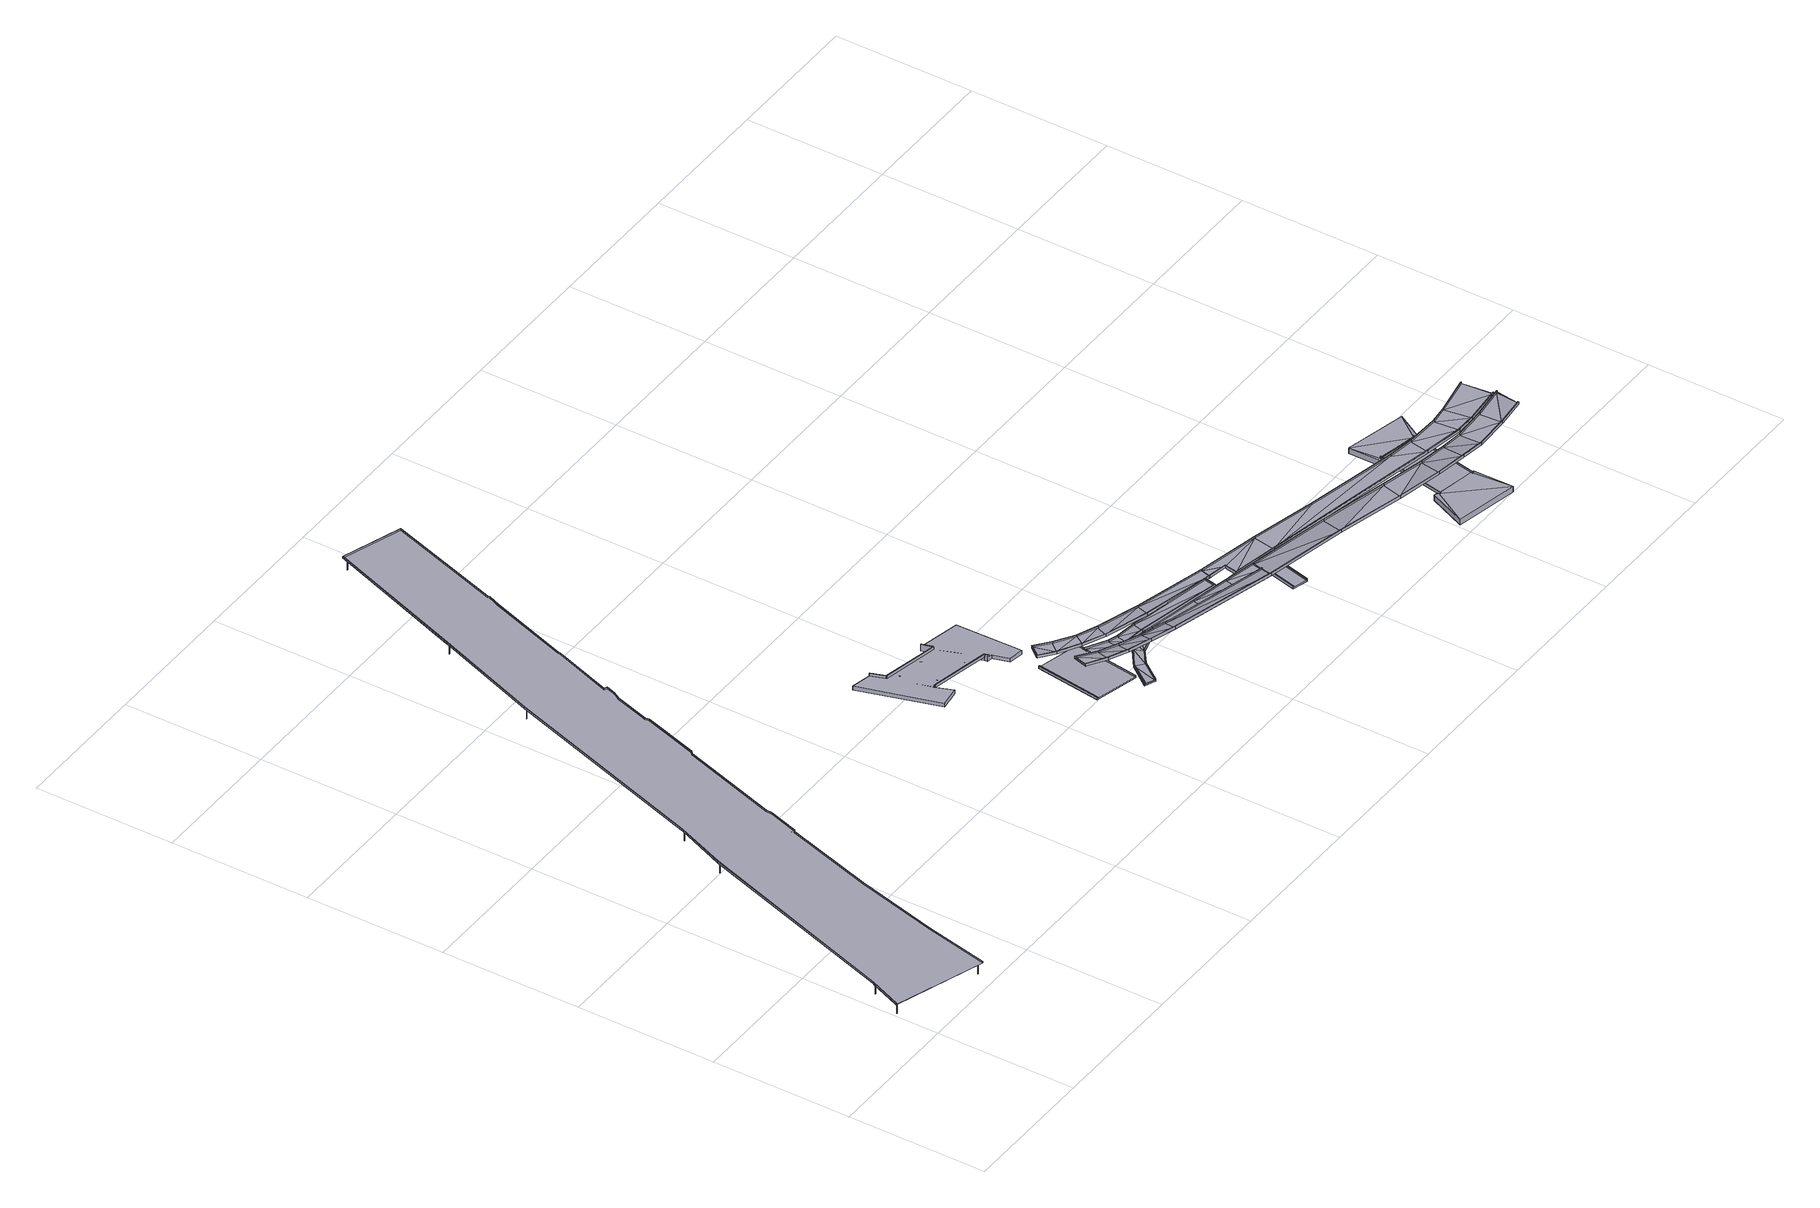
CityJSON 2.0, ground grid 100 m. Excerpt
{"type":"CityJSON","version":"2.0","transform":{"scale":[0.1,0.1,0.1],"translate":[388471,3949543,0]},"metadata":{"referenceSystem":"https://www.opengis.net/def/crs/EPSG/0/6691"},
"CityObjects":{
"bridge1":{"type":"Bridge","geometry":[{"type":"MultiSurface","lod":"2","boundaries":[[[0,1,2,3,4,5,6,7,8,9,10,11,12,13,14,15,16,17,18,19,20,21,22,23,24,25,26,27]],[[28,29,30,31,32,33]],[[34,33,32,35,36]],[[37,36,35,38,39]],[[40,39,38,41,42]],[[43,42,41,44,45]],[[46,45,44,47,48]],[[49,48,47,50]],[[51,52,53,49,50]],[[54,55,56,52,51]],[[57,58,59,55,54]],[[60,61,62,58,57]],[[63,64,61,60]],[[65,66,64,63]],[[67,66,65,68]],[[69,70,71,72,67,68]],[[73,74,75,70,69]],[[76,77,78,74,73]],[[79,80,77,76]],[[81,82,83,80,79]],[[84,85,86,82,81]],[[87,88,89,85,84]],[[90,91,88,87]],[[92,93,94,95,91,90]],[[92,96,97,93]],[[98,99,100,97,96]],[[101,102,103,99,98]],[[104,105,106,102,101]],[[107,5,4,108]],[[108,4,3,109]],[[109,3,2,110]],[[110,2,1,111]],[[111,1,0,112]],[[112,0,27,113]],[[113,27,26,114]],[[114,26,25,115]],[[115,25,24,116]],[[116,24,23,117]],[[117,23,22,118]],[[118,22,21,119]],[[119,21,20,120]],[[120,20,19,121]],[[121,19,18,122]],[[122,18,17,123]],[[123,17,16,124]],[[124,16,15,125]],[[125,15,14,126]],[[126,14,13,127]],[[127,13,12,128]],[[128,12,11,129]],[[129,11,10,130]],[[130,10,9,131]],[[131,9,8,132]],[[132,8,7,133]],[[133,7,6,134]],[[47,44,41,38,35,32,31,107,108,109,110,111,112,113,114,115,116,117,118,119,120,121,122,123,124,125,126,127,128,129,130,131,132,133,134,104,101,98,96,92,90,87,84,81,79,76,73,69,68,65,63,60,57,54,51,50]],[[30,29,135,136]],[[100,99,137,138]],[[95,94,139,140]],[[62,61,141]],[[40,42,142,143]],[[144,145,146,147]],[[93,97,148,149]],[[28,33,150,151]],[[149,152,153]],[[154,155,156,157]],[[37,39,158,159]],[[59,58,160,161]],[[75,74,162,163]],[[103,102,164,165]],[[106,105,166,167]],[[78,77,168,169]],[[170,171,172,173]],[[56,55,174,175]],[[80,83,176,177]],[[49,53,178,179]],[[89,88,180]],[[66,67,72,181,182]],[[48,49,179,183,184,185,186,178,53,52,56,175,187,144,147,188,189,190,146,145,191,174,55,59,161,192,193,194,195,160,58,62,141,196,197,198,199,141,61,64,200,201,202,203,204,200,64,66,182,205,170,173,206,207,208,209,172,171,210,181,72,71,211,212,213,214,215,216,70,75,163,217,218,219,162,74,78,169,220,221,222,223,168,77,80,177,224,225,226,227,176,83,82,86,154,157,228,229,230,231,156,155,232,233,234,235,85,89,180,236,237,238,239,180,88,91,95,140,240,241,242,243,139,94,93,149,153,244,245,246,152,149,247,248,249,148,97,100,138,250,251,252,253,137,99,103,165,254,255,256,257,164,102,106,167,258,259,260,166,105,30,136,261,262,263,264,135,29,28,151,265,266,267,150,33,34,268,269,270,271,272,273,36,37,159,274,275,276,277,158,39,40,143,278,279,280,281,142,42,43,282,283,284,285,286,287,45,46,288,289,290,291,292,293]],[[86,85,235,154]],[[71,70,216,211]],[[34,36,273,268]],[[46,48,293,288]],[[43,45,287,282]],[[104,134,6,5,107,31,30,105]],[[294,295,296,297,298,299]],[[300,301,302,303,304]],[[305,306,307,308,309]],[[310,311,312,313,314]],[[315,316,317,318,319,320]],[[321,322,323,324,325]],[[326,327,328,329,330,331]],[[332,333,334,335,336,337]],[[338,339,340,341,342,343]],[[344,345,346,347,348,349]],[[350,351,352,353,354]],[[355,356,357,358,359]],[[360,361,362,363,364,365]],[[366,367,368,369,370]],[[371,372,373,374,375,376]],[[377,378,379,380,381,382]],[[383,384,385,386,387,388]],[[389,390,391,392,393,394]],[[395,396,397,398,399,400]],[[401,402,403,404,405,406]],[[407,408,409,410,411,412]],[[413,414,415,416,417,418]],[[419,420,421,422,423]],[[424,425,426,427,428,429]],[[430,431,432,433,434,435]],[[436,437,438,439,440]],[[441,442,443,444,445,446]],[[447,448,449,450,451,452]],[[135,320,319,136]],[[264,315,320,135]],[[263,316,315,264]],[[262,317,316,263]],[[261,318,317,262]],[[136,319,318,261]],[[150,325,324,151]],[[267,321,325,150]],[[266,322,321,267]],[[265,323,322,266]],[[151,324,323,265]],[[273,343,342,268]],[[272,338,343,273]],[[271,339,338,272]],[[270,340,339,271]],[[269,341,340,270]],[[268,342,341,269]],[[158,349,348,159]],[[277,344,349,158]],[[276,345,344,277]],[[275,346,345,276]],[[274,347,346,275]],[[159,348,347,274]],[[142,400,399,143]],[[281,395,400,142]],[[280,396,395,281]],[[279,397,396,280]],[[278,398,397,279]],[[143,399,398,278]],[[287,299,298,282]],[[286,294,299,287]],[[285,295,294,286]],[[284,296,295,285]],[[283,297,296,284]],[[282,298,297,283]],[[288,446,445,289]],[[293,441,446,288]],[[292,442,441,293]],[[291,443,442,292]],[[290,444,443,291]],[[289,445,444,290]],[[184,452,451,185]],[[183,447,452,184]],[[179,448,447,183]],[[178,449,448,179]],[[186,450,449,178]],[[185,451,450,186]],[[190,440,439,146]],[[189,436,440,190]],[[188,437,436,189]],[[147,438,437,188]],[[146,439,438,147]],[[145,435,434,191]],[[144,430,435,145]],[[187,431,430,144]],[[175,432,431,187]],[[174,433,432,175]],[[191,434,433,174]],[[193,429,428,194]],[[192,424,429,193]],[[161,425,424,192]],[[160,426,425,161]],[[195,427,426,160]],[[194,428,427,195]],[[197,309,308,198]],[[196,305,309,197]],[[141,306,305,196]],[[199,307,306,141]],[[198,308,307,199]],[[202,304,303,203]],[[201,300,304,202]],[[200,301,300,201]],[[204,302,301,200]],[[203,303,302,204]],[[208,418,417,209]],[[207,413,418,208]],[[206,414,413,207]],[[173,415,414,206]],[[172,416,415,173]],[[209,417,416,172]],[[170,412,411,171]],[[205,407,412,170]],[[182,408,407,205]],[[181,409,408,182]],[[210,410,409,181]],[[171,411,410,210]],[[213,406,405,214]],[[212,401,406,213]],[[211,402,401,212]],[[216,403,402,211]],[[215,404,403,216]],[[214,405,404,215]],[[217,423,422,218]],[[163,419,423,217]],[[162,420,419,163]],[[219,421,420,162]],[[218,422,421,219]],[[221,394,393,222]],[[220,389,394,221]],[[169,390,389,220]],[[168,391,390,169]],[[223,392,391,168]],[[222,393,392,223]],[[225,388,387,226]],[[224,383,388,225]],[[177,384,383,224]],[[176,385,384,177]],[[227,386,385,176]],[[226,387,386,227]],[[231,382,381,156]],[[230,377,382,231]],[[229,378,377,230]],[[228,379,378,229]],[[157,380,379,228]],[[156,381,380,157]],[[233,376,375,234]],[[232,371,376,233]],[[155,372,371,232]],[[154,373,372,155]],[[235,374,373,154]],[[234,375,374,235]],[[237,370,369,238]],[[236,366,370,237]],[[180,367,366,236]],[[239,368,367,180]],[[238,369,368,239]],[[241,365,364,242]],[[240,360,365,241]],[[140,361,360,240]],[[139,362,361,140]],[[243,363,362,139]],[[242,364,363,243]],[[246,359,358,152]],[[245,355,359,246]],[[244,356,355,245]],[[153,357,356,244]],[[152,358,357,153]],[[248,354,353,249]],[[247,350,354,248]],[[149,351,350,247]],[[148,352,351,149]],[[249,353,352,148]],[[251,337,336,252]],[[250,332,337,251]],[[138,333,332,250]],[[137,334,333,138]],[[253,335,334,137]],[[252,336,335,253]],[[255,331,330,256]],[[254,326,331,255]],[[165,327,326,254]],[[164,328,327,165]],[[257,329,328,164]],[[256,330,329,257]],[[259,314,313,260]],[[258,310,314,259]],[[167,311,310,258]],[[166,312,311,167]],[[260,313,312,166]]]}]},
"bridge2":{"type":"Bridge","geometry":[{"type":"MultiSurface","lod":"2","boundaries":[[[453,454,455,456,457,458,459,460,461,462,463,464,465,466,467,468,469,470,471,472,473,474]],[[475,476,460,477,478,457,456,479]],[[480,481,482,483,484,485,486,487]],[[458,488,489,459]],[[470,490,491,471]],[[488,478,477,492,493,494,477,489]],[[495,496,497,491,490,480,498,499,500,480,487,501,502]],[[503,504,505,483,482,506,507,508,509,510,511,512,513]],[[484,483,505,514,515,516,517,518,504,503]],[[513,512,506,482,481,519,520,521,522,523,524,525,526,527]],[[475,528,529,530,476]],[[519,530,529,531,532,533,534,535,528,475,479,527,526,520]],[[489,477,460,459]],[[480,490,470,469]],[[472,471,491,497]],[[457,478,488,458]],[[536,481,480,500,537]],[[538,537,500,499,467,466]],[[465,539,538,466]],[[464,540,539,465]],[[463,541,540,464]],[[493,492,542,541,463,462]],[[542,492,477,460,543]],[[476,530,519,481,536,543,460]],[[477,494,461,460]],[[468,498,480,469]],[[498,468,467,499]],[[493,462,461,494]],[[485,544,486]],[[545,546,479,456,455]],[[455,454,547,545]],[[453,548,547,454]],[[549,548,453,474,495,502]],[[501,544,550,549,502]],[[484,503,513,527,479,546,550,544,485]],[[497,496,473,472]],[[486,544,501,487]],[[495,474,473,496]],[[551,552,553,554,555,556,557]],[[558,559,560,561,562,563,564]],[[565,566,567,568,569,570,571]],[[572,573,574,575,576,577,578]],[[547,548,549,550,546,545]],[[538,539,540,541,542,543,536,537]],[[518,571,570,504]],[[517,565,571,518]],[[516,566,565,517]],[[515,567,566,516]],[[514,568,567,515]],[[505,569,568,514]],[[504,570,569,505]],[[525,578,577,526]],[[524,572,578,525]],[[523,573,572,524]],[[522,574,573,523]],[[521,575,574,522]],[[520,576,575,521]],[[526,577,576,520]],[[535,564,563,528]],[[534,558,564,535]],[[533,559,558,534]],[[532,560,559,533]],[[531,561,560,532]],[[529,562,561,531]],[[528,563,562,529]],[[511,557,556,512]],[[510,551,557,511]],[[509,552,551,510]],[[508,553,552,509]],[[507,554,553,508]],[[506,555,554,507]],[[512,556,555,506]]]}]},
"bridge3":{"type":"Bridge","geometry":[{"type":"MultiSurface","lod":"2","boundaries":[[[579,580,581,582,583,584,585,586]],[[587,585,584,588]],[[589,583,582,590]],[[590,582,581,591]],[[592,580,579,593]],[[593,579,586,594]],[[588,595,596,587]],[[590,591,597,589]],[[594,598,592,593]],[[599,600,601,602,603,604]],[[598,594,586,585,587,596,600,599]],[[600,596,595,601]],[[602,601,595,588,584,583,589,597]],[[591,581,603,602,597]],[[581,580,604,603]],[[598,599,604,580,592]]]}]},
"bridge4":{"type":"Bridge","geometry":[{"type":"MultiSurface","lod":"2","boundaries":[[[605,606,607,608]],[[609,610,611,612]],[[613,614,615,616]],[[617,607,606,618]],[[619,605,608,620]],[[618,611,610,617]],[[620,613,616,619]],[[614,609,612,615]],[[613,620,608,607,617,610,609,614]],[[615,612,611,618,606,605,619,616]]]}]},
"bridge5":{"type":"Bridge","geometry":[{"type":"MultiSurface","lod":"2","boundaries":[[[621,622,623]],[[624,625,626]],[[627,625,628]],[[629,624,626]],[[630,627,631]],[[631,627,628]],[[621,632,622]],[[630,621,623]],[[631,621,630]],[[628,625,624]],[[633,634,635,636]],[[637,638,639,640,641]],[[642,643,644,645,646,647,648,649,650,651]],[[652,625,627,653]],[[653,627,630,654]],[[654,630,623,655]],[[655,623,622,656]],[[657,632,621,658]],[[658,621,631,659]],[[659,631,628,660]],[[660,628,624,661]],[[629,662,663,664,665,661,624]],[[666,662,629,626]],[[666,626,625,652]],[[653,633,652]],[[642,652,633]],[[654,634,653]],[[653,634,633]],[[656,667,634,654,655]],[[638,657,658,659,639]],[[660,639,659]],[[660,668,639]],[[660,669,668]],[[661,669,660]],[[670,669,661,665]],[[671,663,662,672,673,674]],[[662,666,672]],[[666,652,642,651,672]],[[641,640,635]],[[640,675,636]],[[676,677,678]],[[679,680,681,682,683,684]],[[685,686,687]],[[676,678,641]],[[683,686,685,684]],[[643,675,680]],[[678,637,641]],[[636,675,643]],[[641,635,676]],[[640,636,635]],[[684,685,688]],[[680,679,689,690,644,643]],[[642,633,636,643]],[[634,667,677,676,635]],[[677,667,656,622,632,657,638,637,678]],[[640,639,668,675]],[[675,668,669,680]],[[681,680,669,670]],[[674,673,691]],[[688,685,687,692,691,673,672,651,650]],[[693,694,695]],[[695,696,693]],[[693,696,697]],[[698,699,700,701,702]],[[693,703,694]],[[704,705,706,707,698,702]],[[708,709,707]],[[710,711,712]],[[712,711,708]],[[696,710,697]],[[711,709,708]],[[709,698,707]],[[697,710,712]],[[713,714,715,716]],[[717,718,719,720,721]],[[722,723,724,725,726]],[[727,728,729,730]],[[730,731,732,733,734,735,727]],[[736,709,711,737]],[[737,711,710,738]],[[738,710,696,739]],[[739,696,695,740]],[[740,695,694,741]],[[742,703,693,743]],[[743,693,697,744]],[[744,697,712,745]],[[745,712,708,746]],[[746,708,707,747]],[[747,707,706,748]],[[748,706,705,749,750,751]],[[752,753,699,698]],[[752,698,709,736]],[[736,716,754]],[[737,716,736]],[[738,713,737]],[[737,713,716]],[[739,713,738]],[[739,717,713]],[[741,718,717,739,740]],[[725,742,743,744,726]],[[745,755,744]],[[744,755,726]],[[745,729,755]],[[746,729,745]],[[747,730,746]],[[746,730,729]],[[730,747,748,751,731]],[[752,736,754,756,753]],[[757,727,758]],[[723,722,721]],[[722,714,721]],[[759,724,723]],[[760,761,762]],[[760,763,764,765,758,766,761]],[[715,728,757]],[[758,727,735,767,768,766]],[[715,769,728]],[[769,715,714]],[[770,758,765]],[[723,721,720]],[[757,728,727]],[[720,759,723]],[[722,769,714]],[[763,760,771,772]],[[720,719,759]],[[716,715,757,754]],[[713,717,721,714]],[[719,718,741,694,703,742,725,724,759]],[[769,722,726,755]],[[728,769,755,729]],[[753,756,773,774,775,700,699]],[[751,750,776,777,732,731]],[[778,771,760,762,779]],[[754,757,758,770,780,773,756]],[[781,782,783]],[[784,782,781]],[[785,786,787,783,788,789]],[[790,791,792]],[[783,793,794,788]],[[790,792,795]],[[796,784,797]],[[796,797,798]],[[781,797,784]],[[798,790,796]],[[796,790,795]],[[783,782,793]],[[799,800,801,802,803]],[[799,803,804,805]],[[806,807,808,809]],[[810,811,806,809,812]],[[813,814,815,816]],[[671,817,818,664,663]],[[683,682,819,820,821,692,687,686]],[[822,795,792,823]],[[824,791,790,825]],[[825,790,798,826]],[[826,798,797,827]],[[827,797,781,828]],[[829,828,781,783]],[[830,829,783,787]],[[830,787,786,831,832]],[[833,834,835,836]],[[837,833,836,838,794,793]],[[839,837,793,782]],[[840,839,782,784]],[[840,784,796,841]],[[841,796,795,822]],[[802,824,825,826,803]],[[827,804,803]],[[827,803,826]],[[828,808,827]],[[827,808,804]],[[828,829,809]],[[808,828,809]],[[842,812,809,829,830,832]],[[671,674,691,692,821,843,844,834,833,837,817]],[[817,837,845]],[[839,845,837]],[[840,846,845]],[[840,845,839]],[[840,847,846]],[[841,847,840]],[[823,848,847,841,822]],[[799,805,849]],[[818,850,806]],[[851,807,850]],[[852,853,800]],[[854,813,816]],[[849,852,800]],[[855,806,811,856]],[[814,813,857]],[[806,850,807]],[[811,810,857,858,859,860,861]],[[852,862,853]],[[849,805,851]],[[849,800,799]],[[853,801,800]],[[863,813,854]],[[858,857,813,863,864,865]],[[811,861,856]],[[805,807,851]],[[681,670,665,664,818,806,855,819,682]],[[862,848,823,792,791,824,802,801,853]],[[807,805,804,808]],[[835,834,844,866]],[[857,810,812,810,867,868,814]],[[817,845,850,818]],[[845,846,851,850]],[[846,847,849,851]],[[847,848,862,852,849]],[[869,870,871]],[[872,873,870]],[[874,875,876,877]],[[878,879,880]],[[776,750,749,704,702,701,881]],[[876,875,882]],[[871,870,873]],[[883,869,871]],[[883,871,878]],[[878,880,883]],[[884,873,872]],[[872,876,884]],[[874,885,875]],[[882,884,876]],[[886,887,888,889,890,891]],[[886,880,879]],[[881,701,700,775,892,880,886,891,893]],[[894,895,896,897,898]],[[899,900,895,894]],[[901,902,903,904]],[[902,905,906,903]],[[907,780,908,909,910]],[[911,912,913,914]],[[915,916,917,918]],[[919,875,885,920]],[[921,874,877,922]],[[922,877,876,923]],[[923,876,872,924]],[[924,872,870,925]],[[925,870,869,926]],[[926,869,883,927]],[[927,883,880,928]],[[929,928,880,892]],[[774,929,892,775]],[[887,886,930,931,932]],[[930,886,879,933]],[[933,879,878,934]],[[934,878,871,935]],[[935,871,873,936]],[[936,873,884,937]],[[937,884,882,938]],[[919,938,882,875]],[[921,922,923,894,898]],[[924,899,923]],[[923,899,894]],[[925,899,924]],[[925,901,899]],[[926,902,925]],[[925,902,901]],[[927,902,926]],[[927,905,902]],[[928,907,905]],[[928,905,927]],[[773,780,907,928,929,774]],[[930,933,912,939,940,941,931]],[[934,912,933]],[[934,913,912]],[[935,916,913]],[[935,913,934]],[[936,917,916]],[[936,916,935]],[[937,942,936]],[[936,942,917]],[[938,943,937]],[[942,937,943]],[[920,944,943,938,919]],[[909,945,772,771,778,946,947,948]],[[949,950,948,947,951,952]],[[900,904,918]],[[915,904,903]],[[906,915,903]],[[953,954,895]],[[945,909,908]],[[955,897,896]],[[954,955,896]],[[900,918,956]],[[956,895,900]],[[915,918,904]],[[914,915,906]],[[906,910,914]],[[914,910,911]],[[955,954,957]],[[945,764,763,772]],[[954,896,895]],[[895,956,953]],[[911,910,948]],[[948,910,909]],[[778,779,946]],[[898,897,955,957,944,920,885,874,921]],[[901,904,900,899]],[[905,907,910,906]],[[704,749,705]],[[764,945,908,780,770,765]],[[950,949,958,959]],[[889,960,961,890]],[[912,911,948,950,959,962,963,964,939]],[[914,913,916,915]],[[956,918,917,942]],[[953,956,942,943]],[[954,953,943,944,957]],[[965,966,967]],[[968,966,965]],[[966,968,969]],[[970,969,971]],[[966,969,970]],[[972,973,974]],[[975,972,974]],[[973,972,965]],[[967,973,965]],[[975,974,976]],[[977,975,976]],[[978,961,960,979]],[[960,889,888,887,932,979]],[[978,979,977]],[[980,981,982]],[[983,970,971]],[[983,971,980]],[[980,982,983]],[[978,977,976]],[[767,984,985,986,768]],[[987,988,989,990]],[[991,992,993,994,995]],[[996,997,998,999]],[[1000,1001,1002,1003]],[[1000,1003,645,644,690,1004]],[[1005,689,679,684,688,650,1006,1007]],[[1008,979,932,931,941]],[[890,961,978,1009,1010,893,891]],[[1009,978,976,1011]],[[1011,976,974,1012]],[[1012,974,973,1013]],[[1014,1013,973,967]],[[1015,1014,967,966]],[[1016,1015,966,970]],[[1016,970,983,1017]],[[1017,983,982,1018]],[[1019,981,980,1020]],[[1020,980,971,1021]],[[1022,1021,971,969]],[[1023,1022,969,968]],[[1024,1023,968,965]],[[1024,965,972,1025]],[[1025,972,975,1026]],[[1027,1026,975,977]],[[1008,1027,977,979]],[[1009,1011,733,732,777,1028,1010]],[[735,734,1012,984,767]],[[733,1011,1012,734]],[[984,1013,1029]],[[1012,1013,984]],[[1029,1014,987]],[[1013,1014,1029]],[[1014,1015,988]],[[987,1014,988]],[[988,1016,995]],[[1015,1016,988]],[[1016,1017,1018,991,995]],[[998,1030,1019,1020,1021]],[[998,1022,999]],[[1021,1022,998]],[[999,1023,1002]],[[1022,1023,999]],[[1023,1024,1003]],[[1002,1023,1003]],[[645,1003,1025,646]],[[1025,1003,1024]],[[647,1026,648]],[[646,1025,1026,647]],[[1027,649,648,1026]],[[1027,1006,650,649]],[[1027,1008,941,940,1031,1032,1006]],[[962,959,958,1033]],[[1007,1034,986]],[[1033,1034,1007]],[[949,952,1034,1033,958]],[[989,1001,1000]],[[990,989,1000]],[[1001,989,996]],[[996,989,994]],[[997,996,994]],[[985,1004,1005]],[[1035,1004,985]],[[1000,1035,990]],[[1004,1035,1000]],[[986,1005,1007]],[[985,1005,986]],[[1034,952,951,1036]],[[993,992,1037]],[[993,1037,1038]],[[1038,997,993]],[[993,997,994]],[[1037,1039,1038]],[[893,1010,1028,881]],[[946,1036,951,947]],[[1028,777,776,881]],[[761,766,768,986,1034,1036,946,779,762]],[[984,1029,1035,985]],[[1029,987,990,1035]],[[988,995,994,989]],[[991,1018,982,981,1019,1030,1039,1037,992]],[[1039,1030,998,997,1038]],[[1001,996,999,1002]],[[1005,1004,690,689]],[[1033,1007,1006,1032,1040,1041,1042,963,962]],[[1043,1044,1045]],[[1045,1044,1046]],[[1044,1047,1046]],[[1046,1047,1048]],[[1049,1050,1043,1051]],[[1052,1053,1054]],[[1048,1047,1055]],[[1056,1057,1058]],[[788,794,838,789]],[[1052,785,789,838]],[[1058,1048,1055]],[[1058,1055,1056]],[[1057,1052,1054]],[[1059,1060,1057]],[[1057,1060,1058]],[[1057,1054,1059]],[[1052,838,836,835,866,1053]],[[1051,1061,1049]],[[1051,1043,1045]],[[1062,1063,1064,1065,1066]],[[1067,1068,1069,1031,940,939,964]],[[1070,1071,1040,1032,1031,1069]],[[842,1072,1073,1074,810,812]],[[1075,1076,1077,1078]],[[1079,1043,1050,1080]],[[1080,1050,1049,1081]],[[1082,1061,1051,1083]],[[1083,1051,1045,1084]],[[1084,1045,1046,1085]],[[1085,1046,1048,1086]],[[1086,1048,1058,1087]],[[1087,1058,1060,1088]],[[1088,1060,1059,1054,1089,1090]],[[1091,1089,1054,1053,866,844,843,1092]],[[1052,1093,831,786,785]],[[1093,1052,1057,1094]],[[1094,1057,1056,1095]],[[1095,1056,1055,1096]],[[1096,1055,1047,1097]],[[1097,1047,1044,1098]],[[1098,1044,1043,1079]],[[1099,1100,1079,1080,1081]],[[1082,1083,1084,1062,1066]],[[1085,1101,1084]],[[1084,1101,1062]],[[1086,1102,1101]],[[1086,1101,1085]],[[1087,1068,1102]],[[1087,1102,1086]],[[1088,1070,1069,1068,1087]],[[1090,1070,1088]],[[1091,1092,1103]],[[1091,1103,1070,1090,1089]],[[821,820,1104,1103,1092,843]],[[1093,1094,1072,842,832,831]],[[1095,1072,1094]],[[1095,1076,1072]],[[1096,1077,1076]],[[1096,1076,1095]],[[1097,1077,1096]],[[1097,1105,1077]],[[1105,1097,1098,1106]],[[1098,1100,1106]],[[1079,1100,1098]],[[1107,1108,1109]],[[810,1074,867]],[[1110,860,859,858,865]],[[815,814,868,1074,1071]],[[1073,1071,1074]],[[865,864,1110]],[[1074,868,867]],[[1107,1065,1064]],[[1064,1063,1108]],[[1108,1063,1111]],[[816,815,1112,1110,864,863,854]],[[1042,1073,1067,964,963]],[[1108,1107,1064]],[[1041,1071,1073,1042]],[[1063,1113,1114]],[[1063,1114,1111]],[[1040,1071,1041]],[[1113,1115,1116]],[[1113,1116,1114]],[[1078,1116,1115]],[[1067,1073,1075]],[[1075,1078,1067]],[[1067,1078,1115]],[[1109,1108,1111,1100,1099]],[[1066,1065,1107,1109,1099,1081,1049,1061,1082]],[[1062,1101,1113,1063]],[[1102,1115,1113,1101]],[[1102,1068,1067,1115]],[[1070,1103,1104,1112,815,1071]],[[1110,1112,1104,820,819,855,856,861,860]],[[1075,1073,1072,1076]],[[1116,1078,1077,1105]],[[1114,1116,1105,1106]],[[1111,1114,1106,1100]]]}]},
"bridge6":{"type":"Bridge","geometry":[{"type":"MultiSurface","lod":"2","boundaries":[[[1117,1118,1119,1120,1121,1122]],[[1119,1118,1123,1124,1125,1126,1127]],[[1122,1128,1117]],[[1129,1123,1118,1130]],[[1129,1130,1131]],[[1132,1128,1133]],[[1134,1135,1136,1127,1126]],[[1133,1128,1122]],[[1128,1137,1138,1117]],[[1139,1140,1131,1130,1141,1137,1128,1132]],[[1130,1118,1142,1141]],[[1117,1138,1142,1118]],[[1143,1144,1145]],[[1145,1144,1146]],[[1147,1148,1146,1144]],[[1148,1147,1149,1150,1151]],[[1152,1150,1149,1153,1154]],[[1154,1153,1155,1156]],[[1153,1149,1155]],[[1157,1158,1159]],[[1160,1161,1158,1157,1162]],[[1163,1161,1160]],[[1155,1149,1164,1165]],[[1147,1166,1164,1149]],[[1144,1167,1166,1147]],[[1168,1169,1156,1155,1165,1167,1144,1143]],[[1163,1136,1135,1134,1161]],[[1157,1159,1170,1171,1162]],[[1145,1146,1148,1151,1172,1173,1124,1123,1129,1131,1140,1168,1143]],[[1156,1169,1139,1132,1133,1122,1121,1174,1175,1152,1154]],[[1134,1126,1125,1176,1177,1170,1159,1158,1161]],[[1178,1120,1119,1127,1136,1163,1160,1162,1171,1179]],[[1176,1173,1172,1177]],[[1179,1175,1174,1178]],[[1168,1140,1139,1169]],[[1150,1152,1175,1179,1171,1170,1177,1172,1151]],[[1176,1125,1124,1173]],[[1120,1178,1174,1121]],[[1141,1142,1138,1137]],[[1166,1167,1165,1164]]]}]}
},
"vertices":[
[1501,4606,98],[1221,3851,98],[736,2370,97],[587,2007,97],[103,542,97],[4,304,97],[643,90,97],[745,549,97],[898,1143,97],[1094,1775,97],[1105,1783,97],[1174,1996,97],[1175,2041,97],[1397,2731,97],[1415,2750,97],[1539,3143,98],[1534,3168,98],[1612,3416,98],[1645,3470,98],[1663,3532,98],[1642,3539,98],[1792,3963,98],[1794,3982,98],[1986,4547,98],[2024,4637,98],[2022,4652,98],[2290,5468,98],[1866,5612,98],[97,535,96],[6,317,96],[1,305,96],[1,305,107],[100,543,107],[100,543,96],[581,2001,96],[584,2008,107],[584,2008,96],[730,2362,96],[733,2371,107],[733,2371,96],[1216,3846,96],[1218,3852,108],[1218,3852,96],[1495,4599,96],[1498,4607,108],[1498,4607,96],[1855,5590,96],[1864,5615,108],[1864,5615,96],[2293,5470,96],[2293,5470,108],[2025,4651,108],[2025,4651,96],[2289,5456,96],[2027,4637,108],[2027,4637,96],[2027,4638,96],[1989,4546,108],[1989,4546,96],[1992,4553,96],[1797,3981,108],[1797,3981,96],[1799,3986,96],[1795,3963,108],[1795,3963,96],[1646,3541,108],[1646,3541,96],[1667,3534,96],[1667,3534,108],[1647,3469,108],[1647,3469,96],[1649,3474,96],[1663,3520,96],[1615,3414,108],[1615,3414,96],[1620,3423,96],[1537,3168,108],[1537,3168,96],[1539,3173,96],[1542,3143,108],[1542,3143,96],[1418,2748,107],[1418,2748,96],[1540,3138,96],[1400,2730,107],[1400,2730,96],[1412,2743,96],[1178,2040,107],[1178,2040,96],[1180,2045,96],[1177,1996,107],[1177,1996,96],[1108,1781,107],[1108,1781,96],[1176,1994,96],[1176,1995,96],[1096,1773,107],[1096,1773,96],[901,1142,107],[901,1142,96],[902,1147,96],[748,548,107],[748,548,96],[749,552,96],[646,90,107],[646,90,96],[651,114,96],[4,304,107],[103,542,107],[587,2007,107],[736,2370,107],[1221,3851,108],[1501,4606,108],[1866,5612,108],[2290,5468,108],[2022,4652,108],[2024,4637,108],[1986,4547,108],[1794,3982,108],[1792,3963,108],[1642,3539,108],[1663,3532,108],[1645,3470,108],[1612,3416,108],[1534,3168,108],[1539,3143,108],[1415,2750,107],[1397,2731,107],[1175,2041,107],[1174,1996,107],[1105,1783,107],[1094,1775,107],[898,1143,107],[745,549,107],[643,90,107],[27,317,96],[27,316,96],[882,1148,96],[882,1149,96],[1158,1996,96],[1157,1997,96],[1779,3988,96],[1236,3846,96],[1237,3845,96],[2006,4640,96],[2006,4639,96],[2006,4657,96],[2007,4657,96],[1080,1785,96],[1080,1786,96],[117,536,96],[118,535,96],[1090,1793,96],[1091,1793,96],[1386,2744,96],[1386,2745,96],[1398,2753,96],[1399,2753,96],[751,2363,96],[751,2362,96],[1972,4554,96],[1971,4555,96],[1599,3425,96],[1598,3425,96],[729,553,96],[729,554,96],[632,115,96],[632,116,96],[1519,3174,96],[1519,3175,96],[1641,3521,96],[1642,3520,96],[1620,3527,96],[1621,3528,96],[2007,4638,96],[2008,4639,96],[1523,3139,96],[1523,3140,96],[2269,5457,96],[2269,5458,96],[1160,2047,96],[1643,3521,96],[1643,3522,96],[2268,5458,96],[2267,5457,96],[2268,5456,96],[2269,5456,96],[2007,4640,96],[2007,4658,96],[2006,4658,96],[2005,4657,96],[2006,4638,96],[1970,4555,96],[1970,4554,96],[1970,4553,96],[1971,4553,96],[1778,3988,96],[1777,3988,96],[1778,3987,96],[1779,3987,96],[1776,3965,96],[1775,3965,96],[1774,3965,96],[1775,3964,96],[1776,3964,96],[1642,3522,96],[1620,3529,96],[1619,3529,96],[1619,3528,96],[1619,3527,96],[1643,3520,96],[1629,3476,96],[1628,3476,96],[1627,3475,96],[1628,3474,96],[1629,3474,96],[1629,3475,96],[1597,3425,96],[1597,3424,96],[1598,3424,96],[1518,3175,96],[1517,3174,96],[1518,3173,96],[1519,3173,96],[1522,3140,96],[1521,3139,96],[1522,3138,96],[1523,3138,96],[1399,2754,96],[1399,2755,96],[1398,2755,96],[1397,2754,96],[1385,2745,96],[1384,2744,96],[1385,2743,96],[1386,2743,96],[1159,2047,96],[1158,2047,96],[1159,2046,96],[1160,2046,96],[1156,1997,96],[1156,1996,96],[1156,1995,96],[1157,1995,96],[1092,1794,96],[1091,1794,96],[1090,1794,96],[1079,1786,96],[1078,1786,96],[1079,1785,96],[881,1149,96],[880,1148,96],[881,1147,96],[882,1147,96],[728,554,96],[727,553,96],[728,552,96],[729,552,96],[631,116,96],[630,116,96],[631,115,96],[28,316,96],[29,317,96],[28,318,96],[27,318,96],[119,535,96],[119,536,96],[118,536,96],[602,2001,96],[603,2001,96],[604,2002,96],[603,2003,96],[602,2003,96],[602,2002,96],[752,2362,96],[753,2363,96],[752,2364,96],[751,2364,96],[1238,3845,96],[1238,3846,96],[1238,3847,96],[1237,3847,96],[1516,4599,96],[1517,4599,96],[1518,4600,96],[1517,4601,96],[1516,4601,96],[1516,4600,96],[1875,5590,96],[1876,5589,96],[1877,5589,96],[1877,5590,96],[1877,5591,96],[1876,5591,96],[1516,4601,7],[1517,4601,7],[1518,4600,7],[1517,4599,7],[1516,4599,7],[1516,4600,7],[1775,3965,7],[1776,3965,7],[1776,3964,7],[1775,3964,7],[1774,3965,7],[1778,3988,7],[1779,3988,7],[1779,3987,7],[1778,3987,7],[1777,3988,7],[631,116,7],[632,116,7],[632,115,7],[631,115,7],[630,116,7],[27,318,7],[28,318,7],[29,317,7],[28,316,7],[27,316,7],[27,317,7],[118,536,7],[119,536,7],[119,535,7],[118,535,7],[117,536,7],[728,554,7],[729,554,7],[729,553,7],[729,552,7],[728,552,7],[727,553,7],[881,1149,7],[882,1149,7],[882,1148,7],[882,1147,7],[881,1147,7],[880,1148,7],[602,2003,7],[603,2003,7],[604,2002,7],[603,2001,7],[602,2001,7],[602,2002,7],[751,2364,7],[752,2364,7],[753,2363,7],[752,2362,7],[751,2362,7],[751,2363,7],[1079,1786,7],[1080,1786,7],[1080,1785,7],[1079,1785,7],[1078,1786,7],[1091,1794,7],[1092,1794,7],[1091,1793,7],[1090,1793,7],[1090,1794,7],[1156,1997,7],[1157,1997,7],[1158,1996,7],[1157,1995,7],[1156,1995,7],[1156,1996,7],[1159,2047,7],[1160,2047,7],[1160,2046,7],[1159,2046,7],[1158,2047,7],[1385,2745,7],[1386,2745,7],[1386,2744,7],[1386,2743,7],[1385,2743,7],[1384,2744,7],[1398,2755,7],[1399,2755,7],[1400,2754,7],[1399,2753,7],[1398,2753,7],[1398,2754,7],[1522,3140,7],[1523,3140,7],[1523,3139,7],[1523,3138,7],[1522,3138,7],[1521,3139,7],[1518,3175,7],[1519,3175,7],[1519,3174,7],[1519,3173,7],[1518,3173,7],[1517,3174,7],[1237,3847,7],[1238,3847,7],[1238,3846,7],[1238,3845,7],[1237,3845,7],[1236,3846,7],[1628,3476,7],[1629,3476,7],[1629,3475,7],[1629,3474,7],[1628,3474,7],[1627,3475,7],[1642,3522,7],[1643,3522,7],[1643,3521,7],[1643,3520,7],[1642,3520,7],[1641,3521,7],[1619,3529,7],[1620,3529,7],[1621,3528,7],[1620,3527,7],[1619,3527,7],[1619,3528,7],[1598,3425,7],[1599,3425,7],[1598,3424,7],[1597,3424,7],[1597,3425,7],[1970,4555,7],[1971,4555,7],[1972,4554,7],[1971,4553,7],[1970,4553,7],[1970,4554,7],[2006,4640,7],[2007,4640,7],[2008,4639,7],[2007,4638,7],[2006,4638,7],[2006,4639,7],[2006,4658,7],[2007,4658,7],[2007,4657,7],[2006,4657,7],[2005,4657,7],[1876,5591,7],[1877,5591,7],[1877,5590,7],[1877,5589,7],[1876,5589,7],[1875,5590,7],[2268,5458,7],[2269,5458,7],[2269,5457,7],[2269,5456,7],[2268,5456,7],[2267,5457,7],
[2586,2322,35],[2753,1752,35],[2897,1773,35],[2854,1887,35],[2853,1887,35],[2851,1894,35],[3274,1808,35],[3277,1801,35],[3282,1803,35],[3287,1779,35],[3318,1777,35],[3351,1663,35],[3456,1644,35],[3447,2123,35],[3149,2186,35],[3169,2114,35],[3163,2112,35],[3165,2105,35],[2766,2186,35],[2764,2192,35],[2760,2191,35],[2724,2293,35],[3042,1849,34],[3277,1801,34],[3277,1801,55],[2853,1887,55],[2854,1887,34],[3163,2112,55],[3163,2112,34],[3119,2121,34],[2948,2155,34],[2766,2192,34],[2766,2192,35],[2765,2193,35],[2765,2193,55],[2851,1894,55],[3274,1808,55],[3165,2105,55],[2766,2186,55],[3280,1780,55],[3287,1779,55],[3282,1803,55],[2724,2293,55],[2760,2191,55],[2764,2192,55],[3169,2114,55],[3149,2186,55],[3142,2187,55],[2766,2193,55],[2731,2292,55],[2787,2121,34],[2823,2128,34],[2827,2129,34],[3023,2100,34],[3025,2104,34],[3023,2108,34],[3019,2109,34],[3015,2106,34],[3015,2102,34],[3019,2099,34],[2806,2054,34],[2829,2133,34],[2827,2137,34],[2823,2138,34],[2820,2136,34],[2820,2131,34],[3212,1978,34],[2920,1915,34],[2922,1919,34],[2920,1923,34],[2916,1924,34],[2913,1921,34],[2913,1917,34],[2916,1914,34],[2851,1900,34],[3161,1874,34],[3165,1875,34],[3243,1892,34],[3167,1879,34],[3165,1883,34],[3161,1884,34],[3158,1882,34],[3158,1877,34],[3163,2112,5],[3142,2187,5],[3447,2123,5],[3456,1644,5],[3351,1663,5],[3318,1777,5],[3280,1780,5],[3277,1801,5],[2766,2193,35],[2898,1773,5],[2854,1887,5],[2753,1752,5],[2586,2322,5],[2731,2292,5],[2766,2193,5],[3015,2106,5],[3019,2109,5],[3023,2108,5],[3025,2104,5],[3023,2100,5],[3019,2099,5],[3015,2102,5],[3158,1882,5],[3161,1884,5],[3165,1883,5],[3167,1879,5],[3165,1875,5],[3161,1874,5],[3158,1877,5],[2820,2136,5],[2823,2138,5],[2827,2137,5],[2829,2133,5],[2827,2129,5],[2823,2128,5],[2820,2131,5],[2913,1921,5],[2916,1924,5],[2920,1923,5],[2922,1919,5],[2920,1915,5],[2916,1914,5],[2913,1917,5],
[3661,1243,38],[3666,1242,38],[3677,1326,38],[3672,1327,38],[3681,1386,38],[3375,1461,39],[3309,989,38],[3615,913,38],[3309,989,48],[3375,1461,49],[3681,1386,48],[3672,1327,48],[3677,1326,48],[3666,1242,48],[3661,1243,48],[3615,913,48],[3370,1463,49],[3304,990,48],[3686,1385,48],[3620,912,48],[3620,912,28],[3304,990,28],[3370,1463,29],[3686,1385,28],[3677,1326,28],[3666,1242,28],
[5138,1060,25],[5034,1086,25],[4915,593,25],[5018,568,24],[4910,594,15],[4910,594,35],[5030,1087,35],[5030,1087,15],[5023,567,34],[5023,567,14],[5143,1059,15],[5143,1059,35],[4915,593,35],[5034,1086,35],[5138,1060,35],[5018,568,34],
[3673,1326,38],[3656,1254,35],[3660,1250,36],[3988,1164,92],[3975,1095,88],[4560,949,118],[3844,1128,68],[3855,1198,70],[4576,1027,118],[3787,1152,62],[3797,1228,59],[3669,1329,37],[3842,1124,78],[3784,1147,72],[3784,1147,52],[3842,1124,58],[3670,1335,27],[3670,1335,47],[3800,1233,70],[3800,1233,50],[3674,1331,28],[3973,1090,98],[3973,1090,78],[4006,1082,79],[4006,1082,84],[4044,1072,85],[4212,1030,95],[4384,988,105],[4438,974,109],[4563,943,117],[4563,943,128],[3975,1095,98],[3844,1128,78],[3787,1152,72],[3660,1250,46],[3656,1254,45],[3669,1329,47],[3673,1326,48],[3797,1228,69],[3855,1198,80],[3988,1164,102],[4576,1027,128],[4265,1099,114],[4265,1099,109],[4149,1126,109],[4560,949,128],[3655,1248,45],[3857,1203,80],[3989,1168,102],[4155,1130,109],[4566,1033,127],[4564,948,128],[4582,1030,128],[4566,1034,127],[3857,1203,60],[3659,1245,26],[3655,1248,25],[3656,1254,25],[4556,945,108],[3989,1168,82],[4568,1034,107],[4566,1033,107],[4577,1030,108],[4559,945,108],[4581,1026,108],[4579,1030,108],[4582,1029,108],[4563,943,108],[4384,989,99],[4045,1076,82],[4582,1030,127],[4582,1029,127],[3463,1248,145],[3435,1164,144],[3439,1161,144],[3563,1081,146],[3583,1165,141],[4842,718,123],[4847,717,123],[4855,757,120],[4855,759,119],[4854,762,119],[3459,1251,146],[4854,763,119],[4860,790,117],[4857,791,117],[4067,985,128],[3880,1038,135],[4054,910,138],[3698,1016,148],[3865,960,146],[3717,1099,139],[3696,1011,157],[3696,1011,137],[3863,955,137],[3863,955,157],[3561,1077,156],[3433,1159,154],[3433,1159,134],[3438,1156,134],[3561,1077,136],[3585,1170,132],[3465,1253,135],[3460,1256,136],[3460,1256,156],[3585,1170,152],[4068,989,117],[3882,1043,125],[3882,1043,145],[4068,989,137],[4862,795,127],[4862,795,125],[4634,851,124],[4554,870,119],[4445,897,112],[4054,910,148],[3865,960,156],[3698,1016,158],[3563,1081,156],[3439,1161,154],[3435,1164,154],[3459,1251,156],[3463,1248,155],[3583,1165,151],[3717,1099,149],[3880,1038,145],[4067,985,138],[4857,791,127],[4860,790,118],[4861,790,118],[4861,790,127],[4842,718,133],[4847,717,133],[4053,905,148],[3719,1104,149],[4846,712,133],[4053,905,128],[4841,713,113],[3435,1164,134],[4861,790,107],[4859,794,107],[4862,793,107],[4854,762,109],[4854,763,109],[4853,757,110],[4857,795,107],[4449,895,112],[4633,849,110],[3719,1104,129],[4843,712,113],[4855,757,110],[4855,759,109],[4846,712,132],[4847,716,132],[4847,716,122],[4862,793,118],[4862,793,125],[4858,774,109],[4862,793,108],[4843,712,132],[3801,1309,131],[3770,1232,127],[4118,1219,124],[3611,1302,131],[4643,1096,116],[4642,1096,116],[4641,1096,116],[4625,1025,117],[4638,1078,116],[3416,1538,133],[3412,1541,133],[3364,1473,124],[4098,1141,119],[4624,1025,117],[3367,1470,124],[3462,1391,128],[3652,1369,133],[3517,1458,131],[3519,1462,122],[3419,1542,123],[3415,1546,123],[3415,1546,143],[3519,1462,142],[3654,1373,142],[3654,1373,122],[4119,1224,114],[3802,1314,121],[3802,1314,141],[4119,1224,134],[4646,1100,106],[4641,1101,106],[4646,1100,126],[4627,1019,107],[4632,1018,107],[4625,1019,107],[4622,1020,107],[4097,1136,129],[4097,1136,109],[4621,1021,107],[4621,1021,127],[4622,1020,127],[3367,1470,134],[3364,1473,134],[3412,1541,143],[3416,1538,143],[3517,1458,141],[3652,1369,143],[3801,1309,141],[4118,1219,134],[4641,1096,126],[4642,1096,126],[4643,1096,126],[4628,1024,127],[4633,1023,127],[4633,1023,117],[4628,1024,117],[4098,1141,129],[4627,1024,117],[3770,1232,137],[3611,1302,141],[3462,1391,138],[4644,1100,126],[4624,1024,127],[4632,1023,127],[3769,1228,137],[3608,1297,140],[3459,1387,137],[3361,1469,134],[3459,1387,117],[3769,1228,117],[3608,1297,120],[3364,1466,114],[3364,1473,114],[4623,1020,107],[4621,1022,107],[4638,1083,106],[4645,1095,106],[4643,1098,106],[4644,1100,106],[4643,1101,106],[4643,1099,106],[3361,1469,114],[4636,1068,106],[4638,1077,106],[4643,1096,106],[4632,1023,117],[4646,1098,106],[4643,1082,106],[6238,388,147],[6458,356,148],[6271,539,137],[6641,341,132],[6468,505,141],[7113,381,124],[7117,539,132],[6897,357,125],[7108,380,124],[5955,611,136],[5461,732,130],[5424,580,140],[4863,793,118],[6879,510,130],[5911,460,142],[6636,496,131],[7123,540,132],[4881,865,114],[4879,866,114],[4876,854,114],[4874,854,114],[4862,799,117],[4864,798,117],[4849,716,122],[4865,798,117],[6897,352,134],[6897,352,114],[7107,375,114],[7113,376,114],[7113,376,134],[6641,336,143],[6641,336,123],[6458,351,158],[6237,383,158],[6237,383,138],[6458,351,138],[5910,455,152],[5910,455,132],[5423,575,150],[4843,712,112],[4848,711,112],[5423,575,130],[5462,736,119],[5462,736,139],[5957,616,146],[5957,616,126],[6272,544,127],[6272,544,147],[6469,510,152],[6469,510,132],[7117,539,142],[7123,540,142],[7113,381,134],[7108,380,134],[6897,357,135],[6641,341,142],[6458,356,158],[6238,388,157],[5911,460,152],[5424,580,150],[4849,716,132],[4881,865,124],[4876,867,124],[4876,867,114],[5461,732,140],[5955,611,146],[6271,539,147],[6468,505,151],[6636,496,141],[6879,510,140],[4926,860,125],[4879,870,124],[4879,866,124],[6636,501,141],[6879,515,140],[7123,545,143],[4844,717,112],[4863,793,108],[4866,803,107],[4882,870,104],[4874,854,104],[4877,871,103],[4876,854,104],[4875,854,104],[6879,515,120],[7118,544,123],[7113,381,114],[6636,501,121],[7123,545,123],[4877,869,104],[4877,871,104],[4869,834,115],[4862,799,115],[4880,871,104],[4880,871,116],[4926,860,117],[3947,1086,71],[3834,990,64],[3949,1019,75],[3868,1075,64],[3810,1055,64],[3729,912,64],[3679,960,63],[4044,1071,75],[4026,1004,81],[4368,920,98],[4383,984,95],[4634,854,114],[4647,917,112],[4860,799,115],[4874,867,114],[3597,828,33],[3594,823,32],[3660,794,32],[3662,798,33],[4367,916,107],[4367,916,87],[4633,849,104],[3949,1015,83],[3837,986,74],[3837,986,54],[3949,1015,63],[3664,792,42],[3664,792,22],[3667,796,23],[3732,909,54],[3732,909,74],[3808,1060,54],[3676,964,54],[3676,964,74],[3808,1060,74],[3947,1091,61],[3867,1080,54],[3867,1080,74],[3947,1091,81],[4045,1076,65],[4384,989,85],[4648,922,122],[4648,922,102],[4874,867,124],[4860,799,125],[4865,798,125],[4634,854,124],[4368,920,108],[4026,1004,91],[3949,1019,85],[3834,990,74],[3729,912,74],[3662,798,43],[3660,794,42],[3594,823,42],[3597,828,43],[3679,960,73],[3810,1055,74],[3868,1075,74],[3947,1086,81],[4044,1071,85],[4383,984,105],[4647,917,122],[4863,793,125],[4025,999,90],[3590,826,42],[4734,901,123],[4735,903,123],[4875,872,104],[4859,794,105],[4025,999,70],[4863,793,105],[3660,794,22],[3592,830,23],[3590,826,22],[4735,903,112],[4740,902,112],[4743,901,113],[6785,715,137],[6655,699,137],[6818,525,137],[6674,525,137],[6411,708,137],[6380,568,142],[7070,769,137],[7065,768,137],[7089,549,137],[4647,1095,116],[4751,997,122],[4756,996,122],[6221,735,137],[5550,881,131],[5081,991,133],[5058,837,130],[4755,991,122],[4740,905,122],[7094,549,137],[6818,520,147],[6818,520,127],[7090,544,127],[7095,544,127],[7095,544,147],[5057,832,120],[5057,832,140],[4734,901,132],[4751,992,132],[4751,992,112],[5082,995,143],[5082,995,123],[4648,1099,106],[5552,886,121],[5552,886,141],[6222,740,147],[6222,740,127],[6785,715,147],[7065,768,147],[7070,769,147],[7094,549,147],[7089,549,147],[6818,525,147],[6674,525,147],[6380,568,152],[5058,837,140],[4740,905,132],[4756,996,132],[4755,991,132],[4751,997,132],[4627,1024,127],[4647,1095,126],[5081,991,143],[5550,881,141],[6221,735,147],[6411,708,147],[6655,699,147],[7069,774,147],[6784,720,147],[6674,520,147],[6380,563,152],[4625,1019,127],[4620,1020,127],[6412,713,147],[6655,704,147],[7094,549,127],[7064,773,127],[7069,774,127],[4642,1096,106],[6784,720,127],[4620,1020,107],[6674,520,127],[6655,704,127],[6380,563,132],[6412,713,127],
[6027,93,43],[6483,3,43],[6172,338,49],[6171,334,49],[6167,335,49],[6168,343,49],[6454,280,49],[6454,278,49],[6449,279,49],[6451,290,49],[6173,342,49],[6145,362,43],[6456,290,49],[6480,290,43],[6457,295,43],[6171,356,43],[6171,356,44],[6451,291,49],[6414,299,49],[6173,344,49],[6145,362,1],[6027,93,1],[6171,356,39],[6457,295,39],[6480,290,1],[6483,3,1],[6548,746,45],[6564,742,45],[6548,747,46],[6553,773,48],[6688,961,46],[6555,783,49],[6247,1062,46],[6542,787,49],[6555,784,49],[6268,842,49],[6265,836,49],[6267,836,49],[6247,812,45],[6261,809,45],[6547,782,49],[6549,780,49],[6550,781,49],[6272,835,49],[6549,778,49],[6272,838,49],[6272,834,49],[6247,1062,1],[6247,812,1],[6688,961,1],[6564,742,1],[6548,746,39],[6261,809,39],[6550,785,49],[6273,841,49],[6555,784,59],[6454,278,59],[6167,335,59],[6268,842,59],[6449,279,59],[6550,785,59],[6171,334,59],[6273,841,59]
]}
